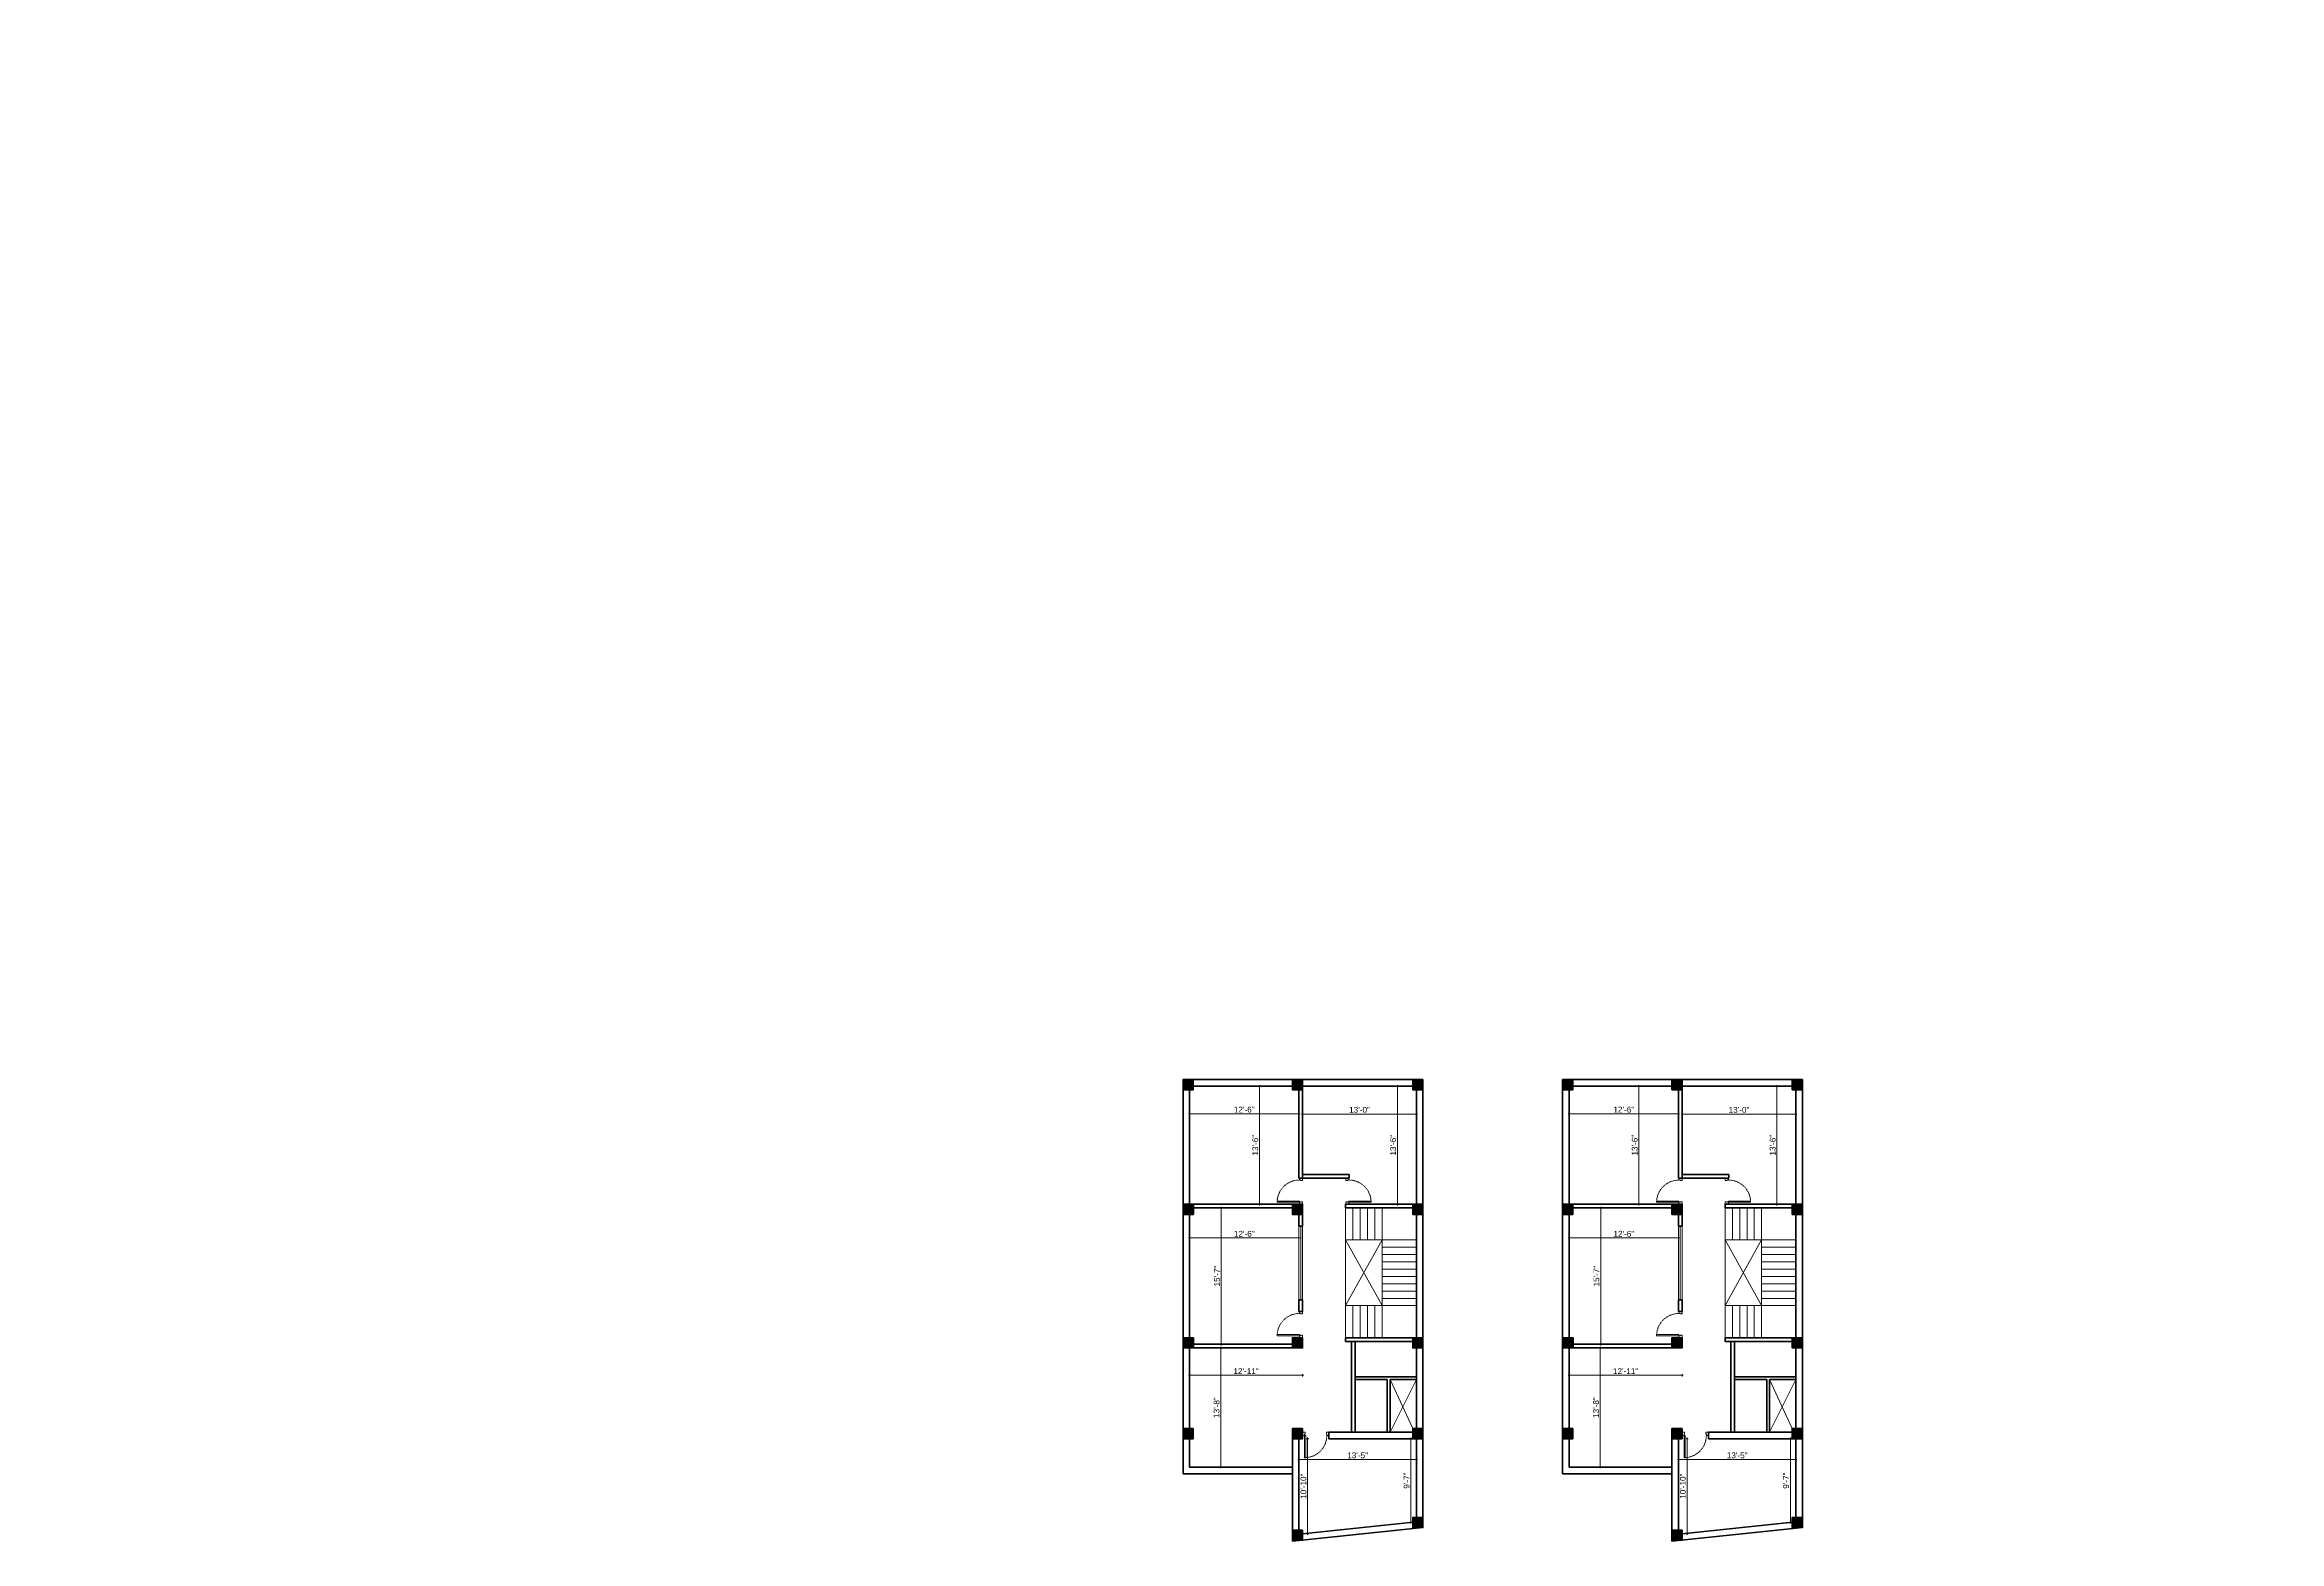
# Model space of a CAD drawing. Header units: inches. Extents: x -71 to 2682309, y -3332 to 801571.
# Drawn here: x 2653937 to 2657002, y 787425 to 789477 of the extents above; entities that cross this region are included whole.
import ezdxf

# ---------------------------------------------------------------- set-up
doc = ezdxf.new("R2010")
doc.units = ezdxf.units.IN
doc.header["$MEASUREMENT"] = 0
doc.header["$PDMODE"] = 99
doc.linetypes.add('ACAD_ISO02W100', pattern=[15, 12, -3])
doc.linetypes.add('ACAD_ISO03W100', pattern=[30, 12, -18])
for name, color, linetype, lineweight in [('1-Wall', 20, 'Continuous', 30), ('CONC. OUTLINE RA', 150, 'Continuous', 40), ('DOOR-WIN RA', 3, 'Continuous', 20), ('Furniture', 22, 'Continuous', 13), ('Hatch', 254, 'Continuous', 9), ('HATCH RA', 8, 'Continuous', 9), ('STAIR PLAN AND ELEV RA', 124, 'Continuous', 20), ('WALL RA', 42, 'Continuous', 50)]:
    doc.layers.add(name, color=color, linetype=linetype, lineweight=lineweight)
doc.layers.add('HACTH', color=7, linetype='Continuous')
doc.layers.add('lettring', color=7, linetype='Continuous')
doc.styles.add('DIM 8', font='arial.ttf', dxfattribs={"height": 8})
doc.dimstyles.new('Copy of DIM 8', dxfattribs={"dimtxt": 8, "dimasz": 1, "dimexe": 6, "dimexo": 18, "dimgap": 1.6875, "dimtad": 1, "dimdec": 0, "dimzin": 3, "dimdsep": 46, "dimlunit": 4, "dimtxsty": 'DIM 8', "dimblk": 'dot 2', "dimcen": 0.09375, "dimse1": 1, "dimse2": 1, "dimclrd": 1, "dimclre": 1, "dimclrt": 256, "dimadec": 0, "dimazin": 0, "dimtfac": 0.75, "dimtdec": 0, "dimtix": 1, "dimtmove": 1, "dimatfit": 3, "dimldrblk": 'DOT', "dimfxl": 1, "dimtolj": 1, "dimtzin": 0, "dimlwd": 9, "dimlwe": 9, "dimarcsym": 0})

# ---------------------------------------------------------------- blocks, each defined once
blk = doc.blocks.new('COLUMN')
at = {"layer": 'HACTH', "lineweight": 30, "transparency": 33554541}
h = blk.add_hatch(color=256, dxfattribs=at)
h.dxf.hatch_style = 1
h.paths.add_polyline_path([(2659104.2, 784576.4), (2659090.2, 784576.4), (2659090.2, 784562.4), (2659104.2, 784562.4)])
at = {"layer": 'CONC. OUTLINE RA'}
blk.add_lwpolyline([(2659090.2, 784576.4), (2659104.2, 784576.4), (2659104.2, 784562.4), (2659090.2, 784562.4)], close=True, dxfattribs=at)
blk = doc.blocks.new('A$C4D517B0C')
at = {"layer": 'Furniture'}
for points in [[(-4.3, 4.4), (-2.7, 4.4), (-2.7, 34.9), (-4.3, 34.9)], [(-36, 4), (-35.6, 4), (-35.6, 4.4), (-33.3, 4.4), (-33.3, 2.8), (-32.7, 2.8), (-32.7, 0), (-35.6, 0), (-35.6, 0.4), (-36, 0.4)], [(-3.3, 2.8), (-2.7, 2.8), (-2.7, 4.4), (-0.4, 4.4), (-0.4, 4), (0, 4), (0, 0.4), (-0.4, 0.4), (-0.4, 0), (-3.3, 0)]]:
    blk.add_lwpolyline(points, close=True, dxfattribs=at)
at = {"layer": 'Hatch', "linetype": 'ACAD_ISO03W100', "ltscale": 0.001}
blk.add_arc((-2.7, 4.4), 30.5, 92.9881, 180, dxfattribs=at)
blk = doc.blocks.new('dot1')
at = {"layer": 'Hatch'}
h = blk.add_hatch(color=256, dxfattribs=at)
edge = h.paths.add_edge_path()
edge.add_arc((0, 0), 1, 0, 360)
for p, q in [((3, 0), (-3, 0)), ((0, 3), (0, -3))]:
    blk.add_line(p, q, dxfattribs=at)
blk.add_circle((0, 0), 1, dxfattribs=at)
blk = doc.blocks.new('dot 2')
at = {"layer": 'Hatch', "xscale": 0.5, "yscale": 0.5, "zscale": 0.5}
blk.add_blockref('dot1', (0, 0), dxfattribs=at)
blk = doc.blocks.new('*D15')
at = {"layer": 'Defpoints', "color": 0, "transparency": 16777216}
for p in [(2655507.4, 788044.3), (2655657.3, 788044.3), (2655507.4, 788011.3)]:
    blk.add_point(p, dxfattribs=at)
at = {"layer": 'HATCH RA', "color": 1, "lineweight": 9, "transparency": 16777216}
blk.add_line((2655656.3, 788011.3), (2655508.4, 788011.3), dxfattribs=at)
at = {"layer": 'HATCH RA', "color": 1, "lineweight": 9, "transparency": 16777216, "rotation": 180}
blk.add_blockref('dot 2', (2655507.4, 788011.3), dxfattribs=at)
at = {"layer": 'HATCH RA', "color": 1, "lineweight": 9, "transparency": 16777216}
blk.add_blockref('dot 2', (2655657.3, 788011.3), dxfattribs=at)
at = {"layer": 'HATCH RA', "transparency": 16777216, "insert": (2655582.3, 788017.1), "char_height": 8, "attachment_point": 5, "style": 'DIM 8'}
blk.add_mtext('\\A1;12\'-6"', dxfattribs=at)
blk = doc.blocks.new('_Dot')
at = {"color": 0, "linetype": 'ByBlock', "lineweight": -2}
blk.add_line((-0.5, 0), (-1, 0), dxfattribs=at)
at = {"color": 0, "linetype": 'ByBlock', "const_width": 0.5}
blk.add_lwpolyline([(-0.25, 0, 1), (0.25, 0, 1)], format="xyb", close=True, dxfattribs=at)
blk = doc.blocks.new('*D16')
at = {"layer": 'Defpoints', "color": 0, "transparency": 16777216}
for p in [(2655648.3, 788049.3), (2655603.2, 787887.3), (2655648.3, 787887.3)]:
    blk.add_point(p, dxfattribs=at)
at = {"layer": 'HATCH RA', "color": 1, "lineweight": 9, "transparency": 16777216}
blk.add_line((2655603.2, 788048.3), (2655603.2, 787888.3), dxfattribs=at)
for p, rotation in [((2655603.2, 788049.3), 90), ((2655603.2, 787887.3), 270)]:
    blk.add_blockref('dot 2', p, dxfattribs=dict(at, rotation=rotation))
at = {"layer": 'HATCH RA', "transparency": 16777216, "insert": (2655597.4, 787968.3), "char_height": 8, "attachment_point": 5, "rotation": 90, "style": 'DIM 8'}
blk.add_mtext('\\A1;13\'-6"', dxfattribs=at)
blk = doc.blocks.new('*D17')
at = {"layer": 'Defpoints', "color": 0, "transparency": 16777216}
for p in [(2655662.3, 788044.3), (2655818.3, 788044.3), (2655662.3, 788010.9)]:
    blk.add_point(p, dxfattribs=at)
at = {"layer": 'HATCH RA', "color": 1, "lineweight": 9, "transparency": 16777216}
blk.add_line((2655817.3, 788010.9), (2655663.3, 788010.9), dxfattribs=at)
at = {"layer": 'HATCH RA', "color": 1, "lineweight": 9, "transparency": 16777216, "rotation": 180}
blk.add_blockref('dot 2', (2655662.3, 788010.9), dxfattribs=at)
at = {"layer": 'HATCH RA', "color": 1, "lineweight": 9, "transparency": 16777216}
blk.add_blockref('dot 2', (2655818.3, 788010.9), dxfattribs=at)
at = {"layer": 'HATCH RA', "transparency": 16777216, "insert": (2655740.3, 788016.7), "char_height": 8, "attachment_point": 5, "style": 'DIM 8'}
blk.add_mtext('\\A1;13\'-0"', dxfattribs=at)
blk = doc.blocks.new('*D18')
at = {"layer": 'Defpoints', "color": 0, "transparency": 16777216}
for p in [(2655813.3, 788049.3), (2655792.3, 787887.3), (2655813.3, 787887.3)]:
    blk.add_point(p, dxfattribs=at)
at = {"layer": 'HATCH RA', "color": 1, "lineweight": 9, "transparency": 16777216}
blk.add_line((2655792.3, 788048.3), (2655792.3, 787888.3), dxfattribs=at)
for p, rotation in [((2655792.3, 788049.3), 90), ((2655792.3, 787887.3), 270)]:
    blk.add_blockref('dot 2', p, dxfattribs=dict(at, rotation=rotation))
at = {"layer": 'HATCH RA', "transparency": 16777216, "insert": (2655786.5, 787968.3), "char_height": 8, "attachment_point": 5, "rotation": 90, "style": 'DIM 8'}
blk.add_mtext('\\A1;13\'-6"', dxfattribs=at)
blk = doc.blocks.new('*D20')
at = {"layer": 'Defpoints', "color": 0, "transparency": 16777216}
for p in [(2655512.6, 787882.3), (2655512.7, 787695.3), (2655550.6, 787695.3)]:
    blk.add_point(p, dxfattribs=at)
at = {"layer": 'HATCH RA', "color": 1, "lineweight": 9, "transparency": 16777216}
blk.add_line((2655550.6, 787881.3), (2655550.6, 787696.3), dxfattribs=at)
for p, rotation in [((2655550.6, 787882.3), 90), ((2655550.6, 787695.3), 270)]:
    blk.add_blockref('dot 2', p, dxfattribs=dict(at, rotation=rotation))
at = {"layer": 'HATCH RA', "transparency": 16777216, "insert": (2655544.9, 787788.8), "char_height": 8, "attachment_point": 5, "rotation": 90, "style": 'DIM 8'}
blk.add_mtext('\\A1;15\'-7"', dxfattribs=at)
blk = doc.blocks.new('*D21')
at = {"layer": 'Defpoints', "color": 0, "transparency": 16777216}
for p in [(2655507.4, 787690.3), (2655662.3, 787690.3), (2655507.4, 787652.8)]:
    blk.add_point(p, dxfattribs=at)
at = {"layer": 'HATCH RA', "color": 1, "lineweight": 9, "transparency": 16777216}
blk.add_line((2655661.3, 787652.8), (2655508.4, 787652.8), dxfattribs=at)
at = {"layer": 'HATCH RA', "color": 1, "lineweight": 9, "transparency": 16777216, "rotation": 180}
blk.add_blockref('dot 2', (2655507.4, 787652.8), dxfattribs=at)
at = {"layer": 'HATCH RA', "color": 1, "lineweight": 9, "transparency": 16777216}
blk.add_blockref('dot 2', (2655662.3, 787652.8), dxfattribs=at)
at = {"layer": 'HATCH RA', "transparency": 16777216, "insert": (2655584.8, 787658.5), "char_height": 8, "attachment_point": 5, "style": 'DIM 8'}
blk.add_mtext('\\A1;12\'-11"', dxfattribs=at)
blk = doc.blocks.new('*D22')
at = {"layer": 'Defpoints', "color": 0, "transparency": 16777216}
for p in [(2655512.7, 787690.3), (2655512.7, 787526.8), (2655550.1, 787526.8)]:
    blk.add_point(p, dxfattribs=at)
at = {"layer": 'HATCH RA', "color": 1, "lineweight": 9, "transparency": 16777216}
blk.add_line((2655550.1, 787689.3), (2655550.1, 787527.8), dxfattribs=at)
for p, rotation in [((2655550.1, 787690.3), 90), ((2655550.1, 787526.8), 270)]:
    blk.add_blockref('dot 2', p, dxfattribs=dict(at, rotation=rotation))
at = {"layer": 'HATCH RA', "transparency": 16777216, "insert": (2655544.3, 787608.5), "char_height": 8, "attachment_point": 5, "rotation": 90, "style": 'DIM 8'}
blk.add_mtext('\\A1;13\'-8"', dxfattribs=at)
blk = doc.blocks.new('*D23')
at = {"layer": 'Defpoints', "color": 0, "transparency": 16777216}
for p in [(2655657.3, 787565.8), (2655818.3, 787565.8), (2655818.3, 787537.2)]:
    blk.add_point(p, dxfattribs=at)
at = {"layer": 'HATCH RA', "color": 1, "lineweight": 9, "transparency": 16777216}
blk.add_line((2655658.3, 787537.2), (2655817.3, 787537.2), dxfattribs=at)
at = {"layer": 'HATCH RA', "color": 1, "lineweight": 9, "transparency": 16777216, "rotation": 180}
blk.add_blockref('dot 2', (2655657.3, 787537.2), dxfattribs=at)
at = {"layer": 'HATCH RA', "color": 1, "lineweight": 9, "transparency": 16777216}
blk.add_blockref('dot 2', (2655818.3, 787537.2), dxfattribs=at)
at = {"layer": 'HATCH RA', "transparency": 16777216, "insert": (2655737.8, 787543), "char_height": 8, "attachment_point": 5, "style": 'DIM 8'}
blk.add_mtext('\\A1;13\'-5"', dxfattribs=at)
blk = doc.blocks.new('*D24')
at = {"layer": 'Defpoints', "color": 0, "transparency": 16777216}
for p in [(2655813.3, 787565.8), (2655810.7, 787450.9), (2655813.3, 787450.9)]:
    blk.add_point(p, dxfattribs=at)
at = {"layer": 'HATCH RA', "color": 1, "lineweight": 9, "transparency": 16777216}
blk.add_line((2655810.7, 787564.8), (2655810.7, 787451.9), dxfattribs=at)
for p, rotation in [((2655810.7, 787565.8), 90), ((2655810.7, 787450.9), 270)]:
    blk.add_blockref('dot 2', p, dxfattribs=dict(at, rotation=rotation))
at = {"layer": 'HATCH RA', "transparency": 16777216, "insert": (2655804.9, 787508.3), "char_height": 8, "attachment_point": 5, "rotation": 90, "style": 'DIM 8'}
blk.add_mtext('\\A1;9\'-7"', dxfattribs=at)
blk = doc.blocks.new('*D25')
at = {"layer": 'Defpoints', "color": 0, "transparency": 16777216}
for p in [(2655657.3, 787565.8), (2655662.3, 787435.6), (2655669.2, 787435.6)]:
    blk.add_point(p, dxfattribs=at)
at = {"layer": 'HATCH RA', "color": 1, "lineweight": 9, "transparency": 16777216}
blk.add_line((2655669.2, 787564.8), (2655669.2, 787436.6), dxfattribs=at)
for p, rotation in [((2655669.2, 787565.8), 90), ((2655669.2, 787435.6), 270)]:
    blk.add_blockref('dot 2', p, dxfattribs=dict(at, rotation=rotation))
at = {"layer": 'HATCH RA', "transparency": 16777216, "insert": (2655663.5, 787500.7), "char_height": 8, "attachment_point": 5, "rotation": 90, "style": 'DIM 8'}
blk.add_mtext('\\A1;10\'-10"', dxfattribs=at)
blk = doc.blocks.new('*D26')
at = {"layer": 'Defpoints', "color": 0, "transparency": 16777216}
for p in [(2656027.8, 788044.3), (2656177.8, 788044.3), (2656027.8, 788011.3)]:
    blk.add_point(p, dxfattribs=at)
at = {"layer": 'HATCH RA', "color": 1, "lineweight": 9, "transparency": 16777216}
blk.add_line((2656176.8, 788011.3), (2656028.8, 788011.3), dxfattribs=at)
at = {"layer": 'HATCH RA', "color": 1, "lineweight": 9, "transparency": 16777216, "rotation": 180}
blk.add_blockref('dot 2', (2656027.8, 788011.3), dxfattribs=at)
at = {"layer": 'HATCH RA', "color": 1, "lineweight": 9, "transparency": 16777216}
blk.add_blockref('dot 2', (2656177.8, 788011.3), dxfattribs=at)
at = {"layer": 'HATCH RA', "transparency": 16777216, "insert": (2656102.8, 788017.1), "char_height": 8, "attachment_point": 5, "style": 'DIM 8'}
blk.add_mtext('\\A1;12\'-6"', dxfattribs=at)
blk = doc.blocks.new('*D27')
at = {"layer": 'Defpoints', "color": 0, "transparency": 16777216}
for p in [(2656168.8, 788049.3), (2656123.6, 787887.3), (2656168.8, 787887.3)]:
    blk.add_point(p, dxfattribs=at)
at = {"layer": 'HATCH RA', "color": 1, "lineweight": 9, "transparency": 16777216}
blk.add_line((2656123.6, 788048.3), (2656123.6, 787888.3), dxfattribs=at)
for p, rotation in [((2656123.6, 788049.3), 90), ((2656123.6, 787887.3), 270)]:
    blk.add_blockref('dot 2', p, dxfattribs=dict(at, rotation=rotation))
at = {"layer": 'HATCH RA', "transparency": 16777216, "insert": (2656117.8, 787968.3), "char_height": 8, "attachment_point": 5, "rotation": 90, "style": 'DIM 8'}
blk.add_mtext('\\A1;13\'-6"', dxfattribs=at)
blk = doc.blocks.new('*D28')
at = {"layer": 'Defpoints', "color": 0, "transparency": 16777216}
for p in [(2656182.8, 788044.3), (2656338.8, 788044.3), (2656182.8, 788010.9)]:
    blk.add_point(p, dxfattribs=at)
at = {"layer": 'HATCH RA', "color": 1, "lineweight": 9, "transparency": 16777216}
blk.add_line((2656337.8, 788010.9), (2656183.8, 788010.9), dxfattribs=at)
at = {"layer": 'HATCH RA', "color": 1, "lineweight": 9, "transparency": 16777216, "rotation": 180}
blk.add_blockref('dot 2', (2656182.8, 788010.9), dxfattribs=at)
at = {"layer": 'HATCH RA', "color": 1, "lineweight": 9, "transparency": 16777216}
blk.add_blockref('dot 2', (2656338.8, 788010.9), dxfattribs=at)
at = {"layer": 'HATCH RA', "transparency": 16777216, "insert": (2656260.8, 788016.7), "char_height": 8, "attachment_point": 5, "style": 'DIM 8'}
blk.add_mtext('\\A1;13\'-0"', dxfattribs=at)
blk = doc.blocks.new('*D29')
at = {"layer": 'Defpoints', "color": 0, "transparency": 16777216}
for p in [(2656333.8, 788049.3), (2656312.7, 787887.3), (2656333.8, 787887.3)]:
    blk.add_point(p, dxfattribs=at)
at = {"layer": 'HATCH RA', "color": 1, "lineweight": 9, "transparency": 16777216}
blk.add_line((2656312.7, 788048.3), (2656312.7, 787888.3), dxfattribs=at)
for p, rotation in [((2656312.7, 788049.3), 90), ((2656312.7, 787887.3), 270)]:
    blk.add_blockref('dot 2', p, dxfattribs=dict(at, rotation=rotation))
at = {"layer": 'HATCH RA', "transparency": 16777216, "insert": (2656306.9, 787968.3), "char_height": 8, "attachment_point": 5, "rotation": 90, "style": 'DIM 8'}
blk.add_mtext('\\A1;13\'-6"', dxfattribs=at)
blk = doc.blocks.new('*D31')
at = {"layer": 'Defpoints', "color": 0, "transparency": 16777216}
for p in [(2656033, 787882.3), (2656033.2, 787695.3), (2656071.1, 787695.3)]:
    blk.add_point(p, dxfattribs=at)
at = {"layer": 'HATCH RA', "color": 1, "lineweight": 9, "transparency": 16777216}
blk.add_line((2656071.1, 787881.3), (2656071.1, 787696.3), dxfattribs=at)
for p, rotation in [((2656071.1, 787882.3), 90), ((2656071.1, 787695.3), 270)]:
    blk.add_blockref('dot 2', p, dxfattribs=dict(at, rotation=rotation))
at = {"layer": 'HATCH RA', "transparency": 16777216, "insert": (2656065.3, 787788.8), "char_height": 8, "attachment_point": 5, "rotation": 90, "style": 'DIM 8'}
blk.add_mtext('\\A1;15\'-7"', dxfattribs=at)
blk = doc.blocks.new('*D32')
at = {"layer": 'Defpoints', "color": 0, "transparency": 16777216}
for p in [(2656027.8, 787690.3), (2656182.8, 787690.3), (2656027.8, 787652.8)]:
    blk.add_point(p, dxfattribs=at)
at = {"layer": 'HATCH RA', "color": 1, "lineweight": 9, "transparency": 16777216}
blk.add_line((2656181.8, 787652.8), (2656028.8, 787652.8), dxfattribs=at)
at = {"layer": 'HATCH RA', "color": 1, "lineweight": 9, "transparency": 16777216, "rotation": 180}
blk.add_blockref('dot 2', (2656027.8, 787652.8), dxfattribs=at)
at = {"layer": 'HATCH RA', "color": 1, "lineweight": 9, "transparency": 16777216}
blk.add_blockref('dot 2', (2656182.8, 787652.8), dxfattribs=at)
at = {"layer": 'HATCH RA', "transparency": 16777216, "insert": (2656105.3, 787658.5), "char_height": 8, "attachment_point": 5, "style": 'DIM 8'}
blk.add_mtext('\\A1;12\'-11"', dxfattribs=at)
blk = doc.blocks.new('*D33')
at = {"layer": 'Defpoints', "color": 0, "transparency": 16777216}
for p in [(2656033.2, 787690.3), (2656033.2, 787526.8), (2656070.5, 787526.8)]:
    blk.add_point(p, dxfattribs=at)
at = {"layer": 'HATCH RA', "color": 1, "lineweight": 9, "transparency": 16777216}
blk.add_line((2656070.5, 787689.3), (2656070.5, 787527.8), dxfattribs=at)
for p, rotation in [((2656070.5, 787690.3), 90), ((2656070.5, 787526.8), 270)]:
    blk.add_blockref('dot 2', p, dxfattribs=dict(at, rotation=rotation))
at = {"layer": 'HATCH RA', "transparency": 16777216, "insert": (2656064.7, 787608.5), "char_height": 8, "attachment_point": 5, "rotation": 90, "style": 'DIM 8'}
blk.add_mtext('\\A1;13\'-8"', dxfattribs=at)
blk = doc.blocks.new('*D34')
at = {"layer": 'Defpoints', "color": 0, "transparency": 16777216}
for p in [(2656177.8, 787565.8), (2656338.8, 787565.8), (2656338.8, 787537.2)]:
    blk.add_point(p, dxfattribs=at)
at = {"layer": 'HATCH RA', "color": 1, "lineweight": 9, "transparency": 16777216}
blk.add_line((2656178.8, 787537.2), (2656337.8, 787537.2), dxfattribs=at)
at = {"layer": 'HATCH RA', "color": 1, "lineweight": 9, "transparency": 16777216, "rotation": 180}
blk.add_blockref('dot 2', (2656177.8, 787537.2), dxfattribs=at)
at = {"layer": 'HATCH RA', "color": 1, "lineweight": 9, "transparency": 16777216}
blk.add_blockref('dot 2', (2656338.8, 787537.2), dxfattribs=at)
at = {"layer": 'HATCH RA', "transparency": 16777216, "insert": (2656258.3, 787543), "char_height": 8, "attachment_point": 5, "style": 'DIM 8'}
blk.add_mtext('\\A1;13\'-5"', dxfattribs=at)
blk = doc.blocks.new('*D35')
at = {"layer": 'Defpoints', "color": 0, "transparency": 16777216}
for p in [(2656333.8, 787565.8), (2656331.2, 787450.9), (2656333.8, 787450.9)]:
    blk.add_point(p, dxfattribs=at)
at = {"layer": 'HATCH RA', "color": 1, "lineweight": 9, "transparency": 16777216}
blk.add_line((2656331.2, 787564.8), (2656331.2, 787451.9), dxfattribs=at)
for p, rotation in [((2656331.2, 787565.8), 90), ((2656331.2, 787450.9), 270)]:
    blk.add_blockref('dot 2', p, dxfattribs=dict(at, rotation=rotation))
at = {"layer": 'HATCH RA', "transparency": 16777216, "insert": (2656325.4, 787508.3), "char_height": 8, "attachment_point": 5, "rotation": 90, "style": 'DIM 8'}
blk.add_mtext('\\A1;9\'-7"', dxfattribs=at)
blk = doc.blocks.new('*D36')
at = {"layer": 'Defpoints', "color": 0, "transparency": 16777216}
for p in [(2656177.8, 787565.8), (2656182.8, 787435.6), (2656189.7, 787435.6)]:
    blk.add_point(p, dxfattribs=at)
at = {"layer": 'HATCH RA', "color": 1, "lineweight": 9, "transparency": 16777216}
blk.add_line((2656189.7, 787564.8), (2656189.7, 787436.6), dxfattribs=at)
for p, rotation in [((2656189.7, 787565.8), 90), ((2656189.7, 787435.6), 270)]:
    blk.add_blockref('dot 2', p, dxfattribs=dict(at, rotation=rotation))
at = {"layer": 'HATCH RA', "transparency": 16777216, "insert": (2656183.9, 787500.7), "char_height": 8, "attachment_point": 5, "rotation": 90, "style": 'DIM 8'}
blk.add_mtext('\\A1;10\'-10"', dxfattribs=at)

msp = doc.modelspace()

# ---------------------------------------------------------------- linework, layer by layer
at = {"linetype": 'ACAD_ISO02W100'}
for p, q in [((2655827.3, 787565.8), (2655813.3, 787565.8)), ((2656347.8, 787565.8), (2656333.8, 787565.8))]:
    msp.add_line(p, q, dxfattribs=at)
at = {"layer": 'DOOR-WIN RA'}
for p, q in [((2655657.3, 787756.3), (2655657.3, 787857.3)), ((2655659.8, 787756.3), (2655659.8, 787857.3)), ((2655662.3, 787756.3), (2655662.3, 787857.3)), ((2656177.8, 787756.3), (2656177.8, 787857.3)), ((2656180.3, 787756.3), (2656180.3, 787857.3)), ((2656182.8, 787756.3), (2656182.8, 787857.3))]:
    msp.add_line(p, q, dxfattribs=at)
at = {"layer": 'HATCH RA'}
for p, q in [((2655721.3, 787748.3), (2655721.3, 787838.3)), ((2655721.3, 787748.3), (2655771.3, 787838.3)), ((2655721.3, 787838.3), (2655771.3, 787748.3)), ((2656241.8, 787748.3), (2656241.8, 787838.3)), ((2656241.8, 787748.3), (2656291.8, 787838.3)), ((2656241.8, 787838.3), (2656291.8, 787748.3)), ((2655782.3, 787574.8), (2655818.3, 787646.8)), ((2655782.3, 787646.8), (2655813.3, 787579.8)), ((2656302.8, 787574.8), (2656338.8, 787646.8)), ((2656302.8, 787646.8), (2656333.8, 787579.8)), ((2655827.3, 787592.8), (2655827.3, 787592.8)), ((2656347.8, 787592.8), (2656347.8, 787592.8))]:
    msp.add_line(p, q, dxfattribs=at)
at = {"layer": 'STAIR PLAN AND ELEV RA'}
for p, q in [((2655721.3, 787838.3), (2655721.3, 787882.3)), ((2655731.3, 787838.3), (2655731.3, 787882.3)), ((2655741.3, 787838.3), (2655741.3, 787882.3)), ((2655751.3, 787838.3), (2655751.3, 787882.3)), ((2655761.3, 787838.3), (2655761.3, 787882.3)), ((2655771.3, 787704.3), (2655771.3, 787882.3)), ((2656241.8, 787838.3), (2656241.8, 787882.3)), ((2656251.8, 787838.3), (2656251.8, 787882.3)), ((2656261.8, 787838.3), (2656261.8, 787882.3)), ((2656271.8, 787838.3), (2656271.8, 787882.3)), ((2656281.8, 787838.3), (2656281.8, 787882.3)), ((2656291.8, 787704.3), (2656291.8, 787882.3)), ((2655818.3, 787733.8), (2655818.3, 787851.8)), ((2656338.8, 787733.8), (2656338.8, 787851.8)), ((2655771.3, 787838.3), (2655721.3, 787838.3)), ((2655771.3, 787838.3), (2655818.3, 787838.3)), ((2655771.3, 787828.3), (2655818.3, 787828.3)), ((2655771.3, 787818.3), (2655818.3, 787818.3)), ((2655771.3, 787808.3), (2655818.3, 787808.3)), ((2656291.8, 787838.3), (2656241.8, 787838.3)), ((2656291.8, 787838.3), (2656338.8, 787838.3)), ((2656291.8, 787828.3), (2656338.8, 787828.3)), ((2656291.8, 787818.3), (2656338.8, 787818.3)), ((2656291.8, 787808.3), (2656338.8, 787808.3)), ((2655771.3, 787798.3), (2655818.3, 787798.3)), ((2655771.3, 787788.3), (2655818.3, 787788.3)), ((2655771.3, 787778.3), (2655818.3, 787778.3)), ((2656291.8, 787798.3), (2656338.8, 787798.3)), ((2656291.8, 787788.3), (2656338.8, 787788.3)), ((2656291.8, 787778.3), (2656338.8, 787778.3)), ((2655721.3, 787704.3), (2655721.3, 787748.3)), ((2655771.3, 787748.3), (2655721.3, 787748.3)), ((2655731.3, 787704.3), (2655731.3, 787748.3)), ((2655741.3, 787704.3), (2655741.3, 787748.3)), ((2655751.3, 787704.3), (2655751.3, 787748.3)), ((2655761.3, 787704.3), (2655761.3, 787748.3)), ((2655771.3, 787768.3), (2655818.3, 787768.3)), ((2655771.3, 787758.3), (2655818.3, 787758.3)), ((2655771.3, 787748.3), (2655818.3, 787748.3)), ((2656241.8, 787704.3), (2656241.8, 787748.3)), ((2656291.8, 787748.3), (2656241.8, 787748.3)), ((2656251.8, 787704.3), (2656251.8, 787748.3)), ((2656261.8, 787704.3), (2656261.8, 787748.3)), ((2656271.8, 787704.3), (2656271.8, 787748.3)), ((2656281.8, 787704.3), (2656281.8, 787748.3)), ((2656291.8, 787768.3), (2656338.8, 787768.3)), ((2656291.8, 787758.3), (2656338.8, 787758.3)), ((2656291.8, 787748.3), (2656338.8, 787748.3)), ((2655734.3, 787650.8), (2655813.3, 787650.8)), ((2656254.8, 787650.8), (2656333.8, 787650.8))]:
    msp.add_line(p, q, dxfattribs=at)
at = {"layer": 'WALL RA'}
for p, q in [((2655498.4, 788058.3), (2655507.4, 788058.3)), ((2655512.4, 788058.3), (2655827.3, 788058.3)), ((2655827.3, 788058.3), (2655827.3, 787565.8)), ((2656018.8, 788058.3), (2656027.8, 788058.3)), ((2656032.8, 788058.3), (2656347.8, 788058.3)), ((2656347.8, 788058.3), (2656347.8, 787565.8)), ((2655498.4, 787579.8), (2655498.4, 788044.3)), ((2655507.4, 787704.3), (2655507.4, 788044.3)), ((2655512.4, 788049.3), (2655648.3, 788049.3)), ((2655657.3, 788044.3), (2655657.3, 787923.3)), ((2655662.3, 788049.3), (2655813.3, 788049.3)), ((2655662.3, 788044.3), (2655662.3, 787923.3)), ((2655818.3, 788044.3), (2655818.3, 787579.8)), ((2656018.8, 787579.8), (2656018.8, 788044.3)), ((2656027.8, 787704.3), (2656027.8, 788044.3)), ((2656032.8, 788049.3), (2656168.8, 788049.3)), ((2656177.8, 788044.3), (2656177.8, 787923.3)), ((2656182.8, 788049.3), (2656333.8, 788049.3)), ((2656182.8, 788044.3), (2656182.8, 787923.3)), ((2656338.8, 788044.3), (2656338.8, 787579.8)), ((2655662.3, 787923.3), (2655657.3, 787923.3)), ((2655726.3, 787928.3), (2655662.3, 787928.3)), ((2655726.3, 787923.3), (2655662.3, 787923.3)), ((2655726.3, 787923.3), (2655726.3, 787928.3)), ((2656182.8, 787923.3), (2656177.8, 787923.3)), ((2656246.8, 787928.3), (2656182.8, 787928.3)), ((2656246.8, 787923.3), (2656182.8, 787923.3)), ((2656246.8, 787923.3), (2656246.8, 787928.3)), ((2655648.3, 787887.3), (2655512.6, 787887.3)), ((2655648.3, 787882.3), (2655512.6, 787882.3)), ((2655657.3, 787857.3), (2655657.3, 787873.3)), ((2655662.3, 787857.3), (2655662.3, 787873.3)), ((2655721.3, 787887.3), (2655818.3, 787887.3)), ((2655721.3, 787882.3), (2655721.3, 787887.3)), ((2655721.3, 787882.3), (2655721.3, 787887.3)), ((2655721.3, 787882.3), (2655818.3, 787882.3)), ((2656168.8, 787887.3), (2656033, 787887.3)), ((2656168.8, 787882.3), (2656033, 787882.3)), ((2656177.8, 787857.3), (2656177.8, 787873.3)), ((2656182.8, 787857.3), (2656182.8, 787873.3)), ((2656241.8, 787887.3), (2656338.8, 787887.3)), ((2656241.8, 787882.3), (2656241.8, 787887.3)), ((2656241.8, 787882.3), (2656241.8, 787887.3)), ((2656241.8, 787882.3), (2656338.8, 787882.3)), ((2655662.3, 787857.3), (2655657.3, 787857.3)), ((2656182.8, 787857.3), (2656177.8, 787857.3)), ((2655657.3, 787740.3), (2655657.3, 787756.3)), ((2655662.3, 787756.3), (2655657.3, 787756.3)), ((2655662.3, 787740.3), (2655662.3, 787756.3)), ((2656177.8, 787740.3), (2656177.8, 787756.3)), ((2656182.8, 787756.3), (2656177.8, 787756.3)), ((2656182.8, 787740.3), (2656182.8, 787756.3)), ((2655498.4, 787565.8), (2655498.4, 787719.3)), ((2655507.4, 787579.8), (2655507.4, 787719.3)), ((2655657.3, 787740.3), (2655662.3, 787740.3)), ((2656018.8, 787565.8), (2656018.8, 787719.3)), ((2656027.8, 787579.8), (2656027.8, 787719.3)), ((2656177.8, 787740.3), (2656182.8, 787740.3)), ((2655648.3, 787695.3), (2655512.7, 787695.3)), ((2655648.3, 787690.3), (2655512.7, 787690.3)), ((2655721.3, 787704.3), (2655818.3, 787704.3)), ((2655721.3, 787704.3), (2655721.3, 787699.3)), ((2655721.3, 787699.3), (2655818.3, 787699.3)), ((2655729.3, 787699.3), (2655729.3, 787574.8)), ((2655734.3, 787699.3), (2655734.3, 787574.8)), ((2656168.8, 787695.3), (2656033.2, 787695.3)), ((2656168.8, 787690.3), (2656033.2, 787690.3)), ((2656241.8, 787704.3), (2656338.8, 787704.3)), ((2656241.8, 787704.3), (2656241.8, 787699.3)), ((2656241.8, 787699.3), (2656338.8, 787699.3)), ((2656249.8, 787699.3), (2656249.8, 787574.8)), ((2656254.8, 787699.3), (2656254.8, 787574.8)), ((2655778.3, 787650.8), (2655734.3, 787650.8)), ((2655778.3, 787646.8), (2655734.3, 787646.8)), ((2655818.3, 787650.8), (2655778.3, 787650.8)), ((2655778.3, 787646.8), (2655778.3, 787574.8)), ((2655782.3, 787646.8), (2655782.3, 787574.8)), ((2655782.3, 787646.8), (2655818.3, 787646.8)), ((2656298.8, 787650.8), (2656254.8, 787650.8)), ((2656298.8, 787646.8), (2656254.8, 787646.8)), ((2656338.8, 787650.8), (2656298.8, 787650.8)), ((2656298.8, 787646.8), (2656298.8, 787574.8)), ((2656302.8, 787646.8), (2656302.8, 787574.8)), ((2656302.8, 787646.8), (2656338.8, 787646.8)), ((2655512.4, 787565.8), (2655498.4, 787565.8)), ((2655498.4, 787565.8), (2655498.4, 787517.8)), ((2655507.4, 787565.8), (2655507.4, 787526.8)), ((2655648.3, 787565.8), (2655648.3, 787425.1)), ((2655657.3, 787565.8), (2655657.3, 787440.6)), ((2655813.3, 787574.8), (2655698.3, 787574.8)), ((2655698.3, 787574.8), (2655698.3, 787565.8)), ((2655813.3, 787565.8), (2655698.3, 787565.8)), ((2655827.3, 787565.8), (2655813.3, 787565.8)), ((2655818.3, 787565.8), (2655818.3, 787452)), ((2655827.3, 787565.8), (2655827.3, 787452)), ((2656032.8, 787565.8), (2656018.8, 787565.8)), ((2656018.8, 787565.8), (2656018.8, 787517.8)), ((2656027.8, 787565.8), (2656027.8, 787526.8)), ((2656168.8, 787565.8), (2656168.8, 787425.1)), ((2656177.8, 787565.8), (2656177.8, 787440.6)), ((2656333.8, 787574.8), (2656218.8, 787574.8)), ((2656218.8, 787574.8), (2656218.8, 787565.8)), ((2656333.8, 787565.8), (2656218.8, 787565.8)), ((2656347.8, 787565.8), (2656333.8, 787565.8)), ((2656338.8, 787565.8), (2656338.8, 787452)), ((2656347.8, 787565.8), (2656347.8, 787452)), ((2655648.3, 787517.8), (2655498.4, 787517.8)), ((2655648.3, 787526.8), (2655507.4, 787526.8)), ((2656168.8, 787517.8), (2656018.8, 787517.8)), ((2656168.8, 787526.8), (2656027.8, 787526.8)), ((2655827.3, 787443.9), (2655648.3, 787425.1)), ((2655818.3, 787452), (2655662.3, 787435.6)), ((2656347.8, 787443.9), (2656168.8, 787425.1)), ((2656338.8, 787452), (2656182.8, 787435.6))]:
    msp.add_line(p, q, dxfattribs=at)

# ---------------------------------------------------------------- block references
at = {"layer": '1-Wall', "xscale": -1}
for p, rotation in [((2655662.3, 787887.3), 90.00000007300329), ((2656182.7, 787887.3), 90.00000007300329), ((2655662.3, 787704.3), 90.00000007567131), ((2656182.7, 787704.3), 90.00000007567131)]:
    msp.add_blockref('A$C4D517B0C', p, dxfattribs=dict(at, rotation=rotation))
at = {"layer": '1-Wall'}
for p, rotation in [((2655721.4, 787887.3), 270.0000000746378), ((2656241.8, 787887.3), 270.0000000746378), ((2655662.3, 787574.7), 180.0000000719697), ((2656182.8, 787574.7), 180.0000000719697)]:
    msp.add_blockref('A$C4D517B0C', p, dxfattribs=dict(at, rotation=rotation))
at = {"layer": 'HATCH RA', "lineweight": 30, "rotation": 270}
for p in [(1870936, 3447148.5), (1871085.9, 3447148.5), (1871250.9, 3447148.5), (1871456.4, 3447148.5), (1871606.4, 3447148.5), (1871771.4, 3447148.5), (1870936.2, 3446977.5), (1871085.9, 3446977.5), (1871250.9, 3446977.5), (1871456.6, 3446977.5), (1871606.4, 3446977.5), (1871771.4, 3446977.5), (1870936.3, 3446794.5), (1871085.9, 3446794.5), (1871250.9, 3446794.5), (1871456.8, 3446794.5), (1871606.4, 3446794.5), (1871771.4, 3446794.5), (1870936, 3446670), (1871085.9, 3446670), (1871250.9, 3446670), (1871456.4, 3446670), (1871606.4, 3446670), (1871771.4, 3446670), (1871085.9, 3446530.8), (1871250.9, 3446548.1), (1871606.4, 3446530.8), (1871771.4, 3446548.1)]:
    msp.add_blockref('COLUMN', p, dxfattribs=at)

# ---------------------------------------------------------------- dimensions: what is measured, and where the dimension line sits
at = {"layer": 'HATCH RA'}
for base, p1, p2, picture, middle in [((2655507.4, 788011.3), (2655657.3, 788044.3), (2655507.4, 788044.3), '*D15', (2655582.3, 788017.1)), ((2655662.3, 788010.9), (2655818.3, 788044.3), (2655662.3, 788044.3), '*D17', (2655740.3, 788016.7)), ((2656027.8, 788011.3), (2656177.8, 788044.3), (2656027.8, 788044.3), '*D26', (2656102.8, 788017.1)), ((2656182.8, 788010.9), (2656338.8, 788044.3), (2656182.8, 788044.3), '*D28', (2656260.8, 788016.7)), ((2655507.4, 787652.8), (2655662.3, 787690.3), (2655507.4, 787690.3), '*D21', (2655584.8, 787658.5)), ((2656027.8, 787652.8), (2656182.8, 787690.3), (2656027.8, 787690.3), '*D32', (2656105.3, 787658.5)), ((2655818.3, 787537.2), (2655657.3, 787565.8), (2655818.3, 787565.8), '*D23', (2655737.8, 787543)), ((2656338.8, 787537.2), (2656177.8, 787565.8), (2656338.8, 787565.8), '*D34', (2656258.3, 787543))]:
    dim = msp.add_linear_dim(base=base, p1=p1, p2=p2, dimstyle='Copy of DIM 8', dxfattribs=at)
    dim.commit()
    dim.dimension.update_dxf_attribs({"geometry": picture, "text_midpoint": middle})
for base, p1, p2, picture, middle in [((2655603.2, 787887.3), (2655648.3, 788049.3), (2655648.3, 787887.3), '*D16', (2655597.4, 787968.3)), ((2655792.3, 787887.3), (2655813.3, 788049.3), (2655813.3, 787887.3), '*D18', (2655786.5, 787968.3)), ((2656123.6, 787887.3), (2656168.8, 788049.3), (2656168.8, 787887.3), '*D27', (2656117.8, 787968.3)), ((2656312.7, 787887.3), (2656333.8, 788049.3), (2656333.8, 787887.3), '*D29', (2656306.9, 787968.3)), ((2655550.6, 787695.3), (2655512.6, 787882.3), (2655512.7, 787695.3), '*D20', (2655544.9, 787788.8)), ((2656071.1, 787695.3), (2656033, 787882.3), (2656033.2, 787695.3), '*D31', (2656065.3, 787788.8)), ((2655550.0620131, 787526.7679547), (2655512.7238711, 787690.2679547), (2655512.7238711, 787526.7679547), '*D22', (2655544.2872007, 787608.5179547)), ((2656070.5102606, 787526.7679547), (2656033.1721185, 787690.2679547), (2656033.1721185, 787526.7679547), '*D33', (2656064.7354482, 787608.5179547)), ((2655669.2, 787435.6), (2655657.3, 787565.8), (2655662.3, 787435.6), '*D25', (2655663.5, 787500.7)), ((2655810.7, 787450.9), (2655813.3, 787565.8), (2655813.3, 787450.9), '*D24', (2655804.9, 787508.3)), ((2656189.7, 787435.6), (2656177.8, 787565.8), (2656182.8, 787435.6), '*D36', (2656183.9, 787500.7)), ((2656331.2, 787450.9), (2656333.8, 787565.8), (2656333.8, 787450.9), '*D35', (2656325.4, 787508.3))]:
    dim = msp.add_linear_dim(base=base, p1=p1, p2=p2, angle=90, dimstyle='Copy of DIM 8', dxfattribs=at)
    dim.commit()
    dim.dimension.update_dxf_attribs({"geometry": picture, "text_midpoint": middle})
for base, p1, p2 in [((2655657.3, 787841.1), (2655507.4, 787873.3), (2655657.3, 787873.3)), ((2656177.8, 787841.1), (2656027.8, 787873.3), (2656177.8, 787873.3))]:
    msp.add_linear_dim(base=base, p1=p1, p2=p2, dimstyle='Copy of DIM 8', dxfattribs=at).render()
at = {"layer": 'lettring'}
msp.add_linear_dim(base=(2680476.7, 789475.9), p1=(0, 789304.7), p2=(2680392.7, 789475.9), angle=90, dimstyle='Copy of DIM 8', dxfattribs=at).render()

doc.saveas('drawing.dxf')
